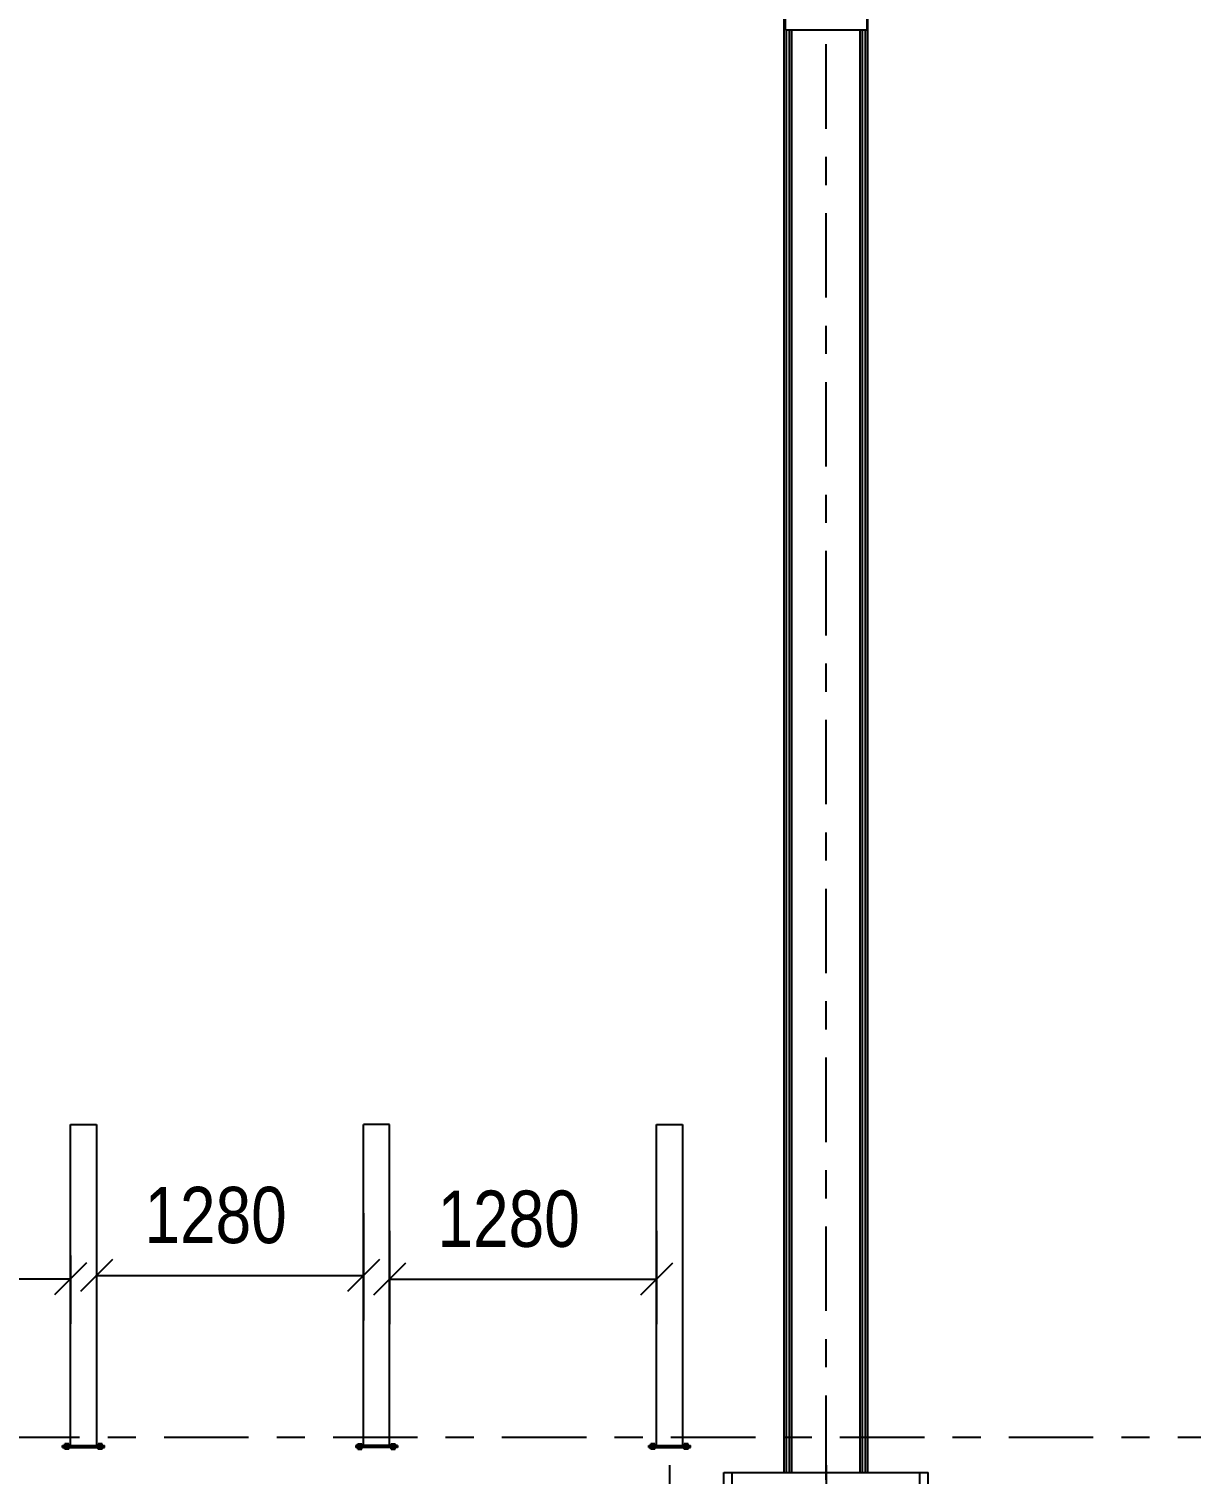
# Model space of a CAD drawing. Header units: millimetres. Extents: x 914 to 1731, y -85 to 465.
# Drawn here: x 1571 to 1612.2, y 367.6 to 418.9 of the extents above; entities that cross this region are included whole.
import ezdxf

# ---------------------------------------------------------------- set-up
doc = ezdxf.new("R2010")
doc.units = ezdxf.units.MM
doc.linetypes.add('XKITLINE00', pattern=[0])
doc.linetypes.add('XKITLINE03', pattern=[6, 3, -1, 1, -1])
for name, color, linetype, lineweight in [('Bolt', 1, 'Continuous', 0), ('S033M_GRID-STRUCT', 1, 'Continuous', 0), ('S060M_DIMENSION', 6, 'Continuous', 0), ('S281M_STEEL-COL', 3, 'Continuous', 0)]:
    doc.layers.add(name, color=color, linetype=linetype, lineweight=lineweight)
doc.styles.add('COMIC_SANS_MS', font='comic.ttf')

msp = doc.modelspace()

# ---------------------------------------------------------------- linework, layer by layer
at = {"layer": 'Bolt', "linetype": 'XKITLINE00', "lineweight": 25}
for p, q in [((1572.237, 368.614), (1572.237, 368.673)), ((1572.378, 368.673), (1572.237, 368.673)), ((1572.237, 368.614), (1572.237, 368.673)), ((1572.378, 368.673), (1572.237, 368.673)), ((1572.237, 368.614), (1572.237, 368.673)), ((1572.378, 368.673), (1572.237, 368.673)), ((1572.237, 368.614), (1572.237, 368.673)), ((1572.378, 368.673), (1572.237, 368.673)), ((1572.237, 368.614), (1572.237, 368.673)), ((1572.378, 368.673), (1572.237, 368.673)), ((1572.237, 368.614), (1572.237, 368.673)), ((1572.378, 368.673), (1572.237, 368.673)), ((1572.237, 368.614), (1572.237, 368.673)), ((1572.378, 368.673), (1572.237, 368.673)), ((1572.237, 368.614), (1572.237, 368.673)), ((1572.378, 368.673), (1572.237, 368.673)), ((1572.237, 368.614), (1572.237, 368.673)), ((1572.378, 368.673), (1572.237, 368.673)), ((1572.237, 368.614), (1572.237, 368.673)), ((1572.378, 368.673), (1572.237, 368.673)), ((1572.237, 368.614), (1572.237, 368.673)), ((1572.378, 368.673), (1572.237, 368.673)), ((1572.237, 368.614), (1572.237, 368.673)), ((1572.378, 368.673), (1572.237, 368.673)), ((1572.237, 368.614), (1572.237, 368.673)), ((1572.378, 368.673), (1572.237, 368.673)), ((1572.237, 368.614), (1572.237, 368.673)), ((1572.378, 368.673), (1572.237, 368.673)), ((1572.237, 368.614), (1572.237, 368.673)), ((1572.378, 368.673), (1572.237, 368.673)), ((1572.237, 368.614), (1572.237, 368.673)), ((1572.378, 368.673), (1572.237, 368.673)), ((1572.237, 368.614), (1572.237, 368.673)), ((1572.378, 368.673), (1572.237, 368.673)), ((1572.237, 368.614), (1572.237, 368.673)), ((1572.378, 368.673), (1572.237, 368.673)), ((1572.237, 368.614), (1572.237, 368.673)), ((1572.378, 368.673), (1572.237, 368.673)), ((1572.237, 368.614), (1572.237, 368.673)), ((1572.378, 368.673), (1572.237, 368.673)), ((1572.237, 368.614), (1572.237, 368.673)), ((1572.378, 368.673), (1572.237, 368.673)), ((1572.237, 368.614), (1572.237, 368.673)), ((1572.378, 368.673), (1572.237, 368.673)), ((1572.307, 368.614), (1572.307, 368.673)), ((1572.307, 368.614), (1572.307, 368.673)), ((1572.307, 368.614), (1572.307, 368.673)), ((1572.307, 368.614), (1572.307, 368.673)), ((1572.307, 368.614), (1572.307, 368.673)), ((1572.307, 368.614), (1572.307, 368.673)), ((1572.307, 368.614), (1572.307, 368.673)), ((1572.307, 368.614), (1572.307, 368.673)), ((1572.307, 368.614), (1572.307, 368.673)), ((1572.307, 368.614), (1572.307, 368.673)), ((1572.307, 368.614), (1572.307, 368.673)), ((1572.307, 368.614), (1572.307, 368.673)), ((1572.307, 368.614), (1572.307, 368.673)), ((1572.307, 368.614), (1572.307, 368.673)), ((1572.307, 368.614), (1572.307, 368.673)), ((1572.307, 368.614), (1572.307, 368.673)), ((1572.307, 368.614), (1572.307, 368.673)), ((1572.307, 368.614), (1572.307, 368.673)), ((1572.307, 368.614), (1572.307, 368.673)), ((1572.307, 368.614), (1572.307, 368.673)), ((1572.307, 368.614), (1572.307, 368.673)), ((1572.307, 368.614), (1572.307, 368.673)), ((1572.378, 368.614), (1572.378, 368.673)), ((1572.378, 368.614), (1572.378, 368.673)), ((1572.378, 368.614), (1572.378, 368.673)), ((1572.378, 368.614), (1572.378, 368.673)), ((1572.378, 368.614), (1572.378, 368.673)), ((1572.378, 368.614), (1572.378, 368.673)), ((1572.378, 368.614), (1572.378, 368.673)), ((1572.378, 368.614), (1572.378, 368.673)), ((1572.378, 368.614), (1572.378, 368.673)), ((1572.378, 368.614), (1572.378, 368.673)), ((1572.378, 368.614), (1572.378, 368.673)), ((1572.378, 368.614), (1572.378, 368.673)), ((1572.378, 368.614), (1572.378, 368.673)), ((1572.378, 368.614), (1572.378, 368.673)), ((1572.378, 368.614), (1572.378, 368.673)), ((1572.378, 368.614), (1572.378, 368.673)), ((1572.378, 368.614), (1572.378, 368.673)), ((1572.378, 368.614), (1572.378, 368.673)), ((1572.378, 368.614), (1572.378, 368.673)), ((1572.378, 368.614), (1572.378, 368.673)), ((1572.378, 368.614), (1572.378, 368.673)), ((1572.378, 368.614), (1572.378, 368.673)), ((1573.422, 368.614), (1573.422, 368.673)), ((1573.563, 368.673), (1573.422, 368.673)), ((1573.422, 368.614), (1573.422, 368.673)), ((1573.563, 368.673), (1573.422, 368.673)), ((1573.422, 368.614), (1573.422, 368.673)), ((1573.563, 368.673), (1573.422, 368.673)), ((1573.422, 368.614), (1573.422, 368.673)), ((1573.563, 368.673), (1573.422, 368.673)), ((1573.422, 368.614), (1573.422, 368.673)), ((1573.563, 368.673), (1573.422, 368.673)), ((1573.422, 368.614), (1573.422, 368.673)), ((1573.563, 368.673), (1573.422, 368.673)), ((1573.422, 368.614), (1573.422, 368.673)), ((1573.563, 368.673), (1573.422, 368.673)), ((1573.422, 368.614), (1573.422, 368.673)), ((1573.563, 368.673), (1573.422, 368.673)), ((1573.422, 368.614), (1573.422, 368.673)), ((1573.563, 368.673), (1573.422, 368.673)), ((1573.422, 368.614), (1573.422, 368.673)), ((1573.563, 368.673), (1573.422, 368.673)), ((1573.422, 368.614), (1573.422, 368.673)), ((1573.563, 368.673), (1573.422, 368.673)), ((1573.422, 368.614), (1573.422, 368.673)), ((1573.563, 368.673), (1573.422, 368.673)), ((1573.422, 368.614), (1573.422, 368.673)), ((1573.563, 368.673), (1573.422, 368.673)), ((1573.422, 368.614), (1573.422, 368.673)), ((1573.563, 368.673), (1573.422, 368.673)), ((1573.422, 368.614), (1573.422, 368.673)), ((1573.563, 368.673), (1573.422, 368.673)), ((1573.422, 368.614), (1573.422, 368.673)), ((1573.563, 368.673), (1573.422, 368.673)), ((1573.422, 368.614), (1573.422, 368.673)), ((1573.563, 368.673), (1573.422, 368.673)), ((1573.422, 368.614), (1573.422, 368.673)), ((1573.563, 368.673), (1573.422, 368.673)), ((1573.422, 368.614), (1573.422, 368.673)), ((1573.563, 368.673), (1573.422, 368.673)), ((1573.422, 368.614), (1573.422, 368.673)), ((1573.563, 368.673), (1573.422, 368.673)), ((1573.422, 368.614), (1573.422, 368.673)), ((1573.563, 368.673), (1573.422, 368.673)), ((1573.422, 368.614), (1573.422, 368.673)), ((1573.563, 368.673), (1573.422, 368.673)), ((1573.493, 368.614), (1573.493, 368.673)), ((1573.493, 368.614), (1573.493, 368.673)), ((1573.493, 368.614), (1573.493, 368.673)), ((1573.493, 368.614), (1573.493, 368.673)), ((1573.493, 368.614), (1573.493, 368.673)), ((1573.493, 368.614), (1573.493, 368.673)), ((1573.493, 368.614), (1573.493, 368.673)), ((1573.493, 368.614), (1573.493, 368.673)), ((1573.493, 368.614), (1573.493, 368.673)), ((1573.493, 368.614), (1573.493, 368.673)), ((1573.493, 368.614), (1573.493, 368.673)), ((1573.493, 368.614), (1573.493, 368.673)), ((1573.493, 368.614), (1573.493, 368.673)), ((1573.493, 368.614), (1573.493, 368.673)), ((1573.493, 368.614), (1573.493, 368.673)), ((1573.493, 368.614), (1573.493, 368.673)), ((1573.493, 368.614), (1573.493, 368.673)), ((1573.493, 368.614), (1573.493, 368.673)), ((1573.493, 368.614), (1573.493, 368.673)), ((1573.493, 368.614), (1573.493, 368.673)), ((1573.493, 368.614), (1573.493, 368.673)), ((1573.493, 368.614), (1573.493, 368.673)), ((1573.563, 368.614), (1573.563, 368.673)), ((1573.563, 368.614), (1573.563, 368.673)), ((1573.563, 368.614), (1573.563, 368.673)), ((1573.563, 368.614), (1573.563, 368.673)), ((1573.563, 368.614), (1573.563, 368.673)), ((1573.563, 368.614), (1573.563, 368.673)), ((1573.563, 368.614), (1573.563, 368.673)), ((1573.563, 368.614), (1573.563, 368.673)), ((1573.563, 368.614), (1573.563, 368.673)), ((1573.563, 368.614), (1573.563, 368.673)), ((1573.563, 368.614), (1573.563, 368.673)), ((1573.563, 368.614), (1573.563, 368.673)), ((1573.563, 368.614), (1573.563, 368.673)), ((1573.563, 368.614), (1573.563, 368.673)), ((1573.563, 368.614), (1573.563, 368.673)), ((1573.563, 368.614), (1573.563, 368.673)), ((1573.563, 368.614), (1573.563, 368.673)), ((1573.563, 368.614), (1573.563, 368.673)), ((1573.563, 368.614), (1573.563, 368.673)), ((1573.563, 368.614), (1573.563, 368.673)), ((1573.563, 368.614), (1573.563, 368.673)), ((1573.563, 368.614), (1573.563, 368.673)), ((1582.645, 368.614), (1582.645, 368.673)), ((1582.645, 368.673), (1582.785, 368.673)), ((1582.645, 368.614), (1582.645, 368.673)), ((1582.645, 368.673), (1582.785, 368.673)), ((1582.645, 368.614), (1582.645, 368.673)), ((1582.645, 368.673), (1582.785, 368.673)), ((1582.645, 368.614), (1582.645, 368.673)), ((1582.645, 368.673), (1582.785, 368.673)), ((1582.645, 368.614), (1582.645, 368.673)), ((1582.645, 368.673), (1582.785, 368.673)), ((1582.645, 368.614), (1582.645, 368.673)), ((1582.645, 368.673), (1582.785, 368.673)), ((1582.645, 368.614), (1582.645, 368.673)), ((1582.645, 368.673), (1582.785, 368.673)), ((1582.645, 368.614), (1582.645, 368.673)), ((1582.645, 368.673), (1582.785, 368.673)), ((1582.645, 368.614), (1582.645, 368.673)), ((1582.645, 368.673), (1582.785, 368.673)), ((1582.645, 368.614), (1582.645, 368.673)), ((1582.645, 368.673), (1582.785, 368.673)), ((1582.645, 368.614), (1582.645, 368.673)), ((1582.645, 368.673), (1582.785, 368.673)), ((1582.645, 368.614), (1582.645, 368.673)), ((1582.645, 368.673), (1582.785, 368.673)), ((1582.645, 368.614), (1582.645, 368.673)), ((1582.645, 368.673), (1582.785, 368.673)), ((1582.645, 368.614), (1582.645, 368.673)), ((1582.645, 368.673), (1582.785, 368.673)), ((1582.645, 368.614), (1582.645, 368.673)), ((1582.645, 368.673), (1582.785, 368.673)), ((1582.645, 368.614), (1582.645, 368.673)), ((1582.645, 368.673), (1582.785, 368.673)), ((1582.645, 368.614), (1582.645, 368.673)), ((1582.645, 368.673), (1582.785, 368.673)), ((1582.645, 368.614), (1582.645, 368.673)), ((1582.645, 368.673), (1582.785, 368.673)), ((1582.645, 368.614), (1582.645, 368.673)), ((1582.645, 368.673), (1582.785, 368.673)), ((1582.645, 368.614), (1582.645, 368.673)), ((1582.645, 368.673), (1582.785, 368.673)), ((1582.645, 368.614), (1582.645, 368.673)), ((1582.645, 368.673), (1582.785, 368.673)), ((1582.645, 368.614), (1582.645, 368.673)), ((1582.645, 368.673), (1582.785, 368.673)), ((1582.715, 368.614), (1582.715, 368.673)), ((1582.715, 368.614), (1582.715, 368.673)), ((1582.715, 368.614), (1582.715, 368.673)), ((1582.715, 368.614), (1582.715, 368.673)), ((1582.715, 368.614), (1582.715, 368.673)), ((1582.715, 368.614), (1582.715, 368.673)), ((1582.715, 368.614), (1582.715, 368.673)), ((1582.715, 368.614), (1582.715, 368.673)), ((1582.715, 368.614), (1582.715, 368.673)), ((1582.715, 368.614), (1582.715, 368.673)), ((1582.715, 368.614), (1582.715, 368.673)), ((1582.715, 368.614), (1582.715, 368.673)), ((1582.715, 368.614), (1582.715, 368.673)), ((1582.715, 368.614), (1582.715, 368.673)), ((1582.715, 368.614), (1582.715, 368.673)), ((1582.715, 368.614), (1582.715, 368.673)), ((1582.715, 368.614), (1582.715, 368.673)), ((1582.715, 368.614), (1582.715, 368.673)), ((1582.715, 368.614), (1582.715, 368.673)), ((1582.715, 368.614), (1582.715, 368.673)), ((1582.715, 368.614), (1582.715, 368.673)), ((1582.715, 368.614), (1582.715, 368.673)), ((1582.785, 368.614), (1582.785, 368.673)), ((1582.785, 368.614), (1582.785, 368.673)), ((1582.785, 368.614), (1582.785, 368.673)), ((1582.785, 368.614), (1582.785, 368.673)), ((1582.785, 368.614), (1582.785, 368.673)), ((1582.785, 368.614), (1582.785, 368.673)), ((1582.785, 368.614), (1582.785, 368.673)), ((1582.785, 368.614), (1582.785, 368.673)), ((1582.785, 368.614), (1582.785, 368.673)), ((1582.785, 368.614), (1582.785, 368.673)), ((1582.785, 368.614), (1582.785, 368.673)), ((1582.785, 368.614), (1582.785, 368.673)), ((1582.785, 368.614), (1582.785, 368.673)), ((1582.785, 368.614), (1582.785, 368.673)), ((1582.785, 368.614), (1582.785, 368.673)), ((1582.785, 368.614), (1582.785, 368.673)), ((1582.785, 368.614), (1582.785, 368.673)), ((1582.785, 368.614), (1582.785, 368.673)), ((1582.785, 368.614), (1582.785, 368.673)), ((1582.785, 368.614), (1582.785, 368.673)), ((1582.785, 368.614), (1582.785, 368.673)), ((1582.785, 368.614), (1582.785, 368.673)), ((1583.83, 368.614), (1583.83, 368.673)), ((1583.83, 368.673), (1583.97, 368.673)), ((1583.83, 368.614), (1583.83, 368.673)), ((1583.83, 368.673), (1583.97, 368.673)), ((1583.83, 368.614), (1583.83, 368.673)), ((1583.83, 368.673), (1583.97, 368.673)), ((1583.83, 368.614), (1583.83, 368.673)), ((1583.83, 368.673), (1583.97, 368.673)), ((1583.83, 368.614), (1583.83, 368.673)), ((1583.83, 368.673), (1583.97, 368.673)), ((1583.83, 368.614), (1583.83, 368.673)), ((1583.83, 368.673), (1583.97, 368.673)), ((1583.83, 368.614), (1583.83, 368.673)), ((1583.83, 368.673), (1583.97, 368.673)), ((1583.83, 368.614), (1583.83, 368.673)), ((1583.83, 368.673), (1583.97, 368.673)), ((1583.83, 368.614), (1583.83, 368.673)), ((1583.83, 368.673), (1583.97, 368.673)), ((1583.83, 368.614), (1583.83, 368.673)), ((1583.83, 368.673), (1583.97, 368.673)), ((1583.83, 368.614), (1583.83, 368.673)), ((1583.83, 368.673), (1583.97, 368.673)), ((1583.83, 368.614), (1583.83, 368.673)), ((1583.83, 368.673), (1583.97, 368.673)), ((1583.83, 368.614), (1583.83, 368.673)), ((1583.83, 368.673), (1583.97, 368.673)), ((1583.83, 368.614), (1583.83, 368.673)), ((1583.83, 368.673), (1583.97, 368.673)), ((1583.83, 368.614), (1583.83, 368.673)), ((1583.83, 368.673), (1583.97, 368.673)), ((1583.83, 368.614), (1583.83, 368.673)), ((1583.83, 368.673), (1583.97, 368.673)), ((1583.83, 368.614), (1583.83, 368.673)), ((1583.83, 368.673), (1583.97, 368.673)), ((1583.83, 368.614), (1583.83, 368.673)), ((1583.83, 368.673), (1583.97, 368.673)), ((1583.83, 368.614), (1583.83, 368.673)), ((1583.83, 368.673), (1583.97, 368.673)), ((1583.83, 368.614), (1583.83, 368.673)), ((1583.83, 368.673), (1583.97, 368.673)), ((1583.83, 368.614), (1583.83, 368.673)), ((1583.83, 368.673), (1583.97, 368.673)), ((1583.83, 368.614), (1583.83, 368.673)), ((1583.83, 368.673), (1583.97, 368.673)), ((1583.9, 368.614), (1583.9, 368.673)), ((1583.9, 368.614), (1583.9, 368.673)), ((1583.9, 368.614), (1583.9, 368.673)), ((1583.9, 368.614), (1583.9, 368.673)), ((1583.9, 368.614), (1583.9, 368.673)), ((1583.9, 368.614), (1583.9, 368.673)), ((1583.9, 368.614), (1583.9, 368.673)), ((1583.9, 368.614), (1583.9, 368.673)), ((1583.9, 368.614), (1583.9, 368.673)), ((1583.9, 368.614), (1583.9, 368.673)), ((1583.9, 368.614), (1583.9, 368.673)), ((1583.9, 368.614), (1583.9, 368.673)), ((1583.9, 368.614), (1583.9, 368.673)), ((1583.9, 368.614), (1583.9, 368.673)), ((1583.9, 368.614), (1583.9, 368.673)), ((1583.9, 368.614), (1583.9, 368.673)), ((1583.9, 368.614), (1583.9, 368.673)), ((1583.9, 368.614), (1583.9, 368.673)), ((1583.9, 368.614), (1583.9, 368.673)), ((1583.9, 368.614), (1583.9, 368.673)), ((1583.9, 368.614), (1583.9, 368.673)), ((1583.9, 368.614), (1583.9, 368.673)), ((1583.97, 368.614), (1583.97, 368.673)), ((1583.97, 368.614), (1583.97, 368.673)), ((1583.97, 368.614), (1583.97, 368.673)), ((1583.97, 368.614), (1583.97, 368.673)), ((1583.97, 368.614), (1583.97, 368.673)), ((1583.97, 368.614), (1583.97, 368.673)), ((1583.97, 368.614), (1583.97, 368.673)), ((1583.97, 368.614), (1583.97, 368.673)), ((1583.97, 368.614), (1583.97, 368.673)), ((1583.97, 368.614), (1583.97, 368.673)), ((1583.97, 368.614), (1583.97, 368.673)), ((1583.97, 368.614), (1583.97, 368.673)), ((1583.97, 368.614), (1583.97, 368.673)), ((1583.97, 368.614), (1583.97, 368.673)), ((1583.97, 368.614), (1583.97, 368.673)), ((1583.97, 368.614), (1583.97, 368.673)), ((1583.97, 368.614), (1583.97, 368.673)), ((1583.97, 368.614), (1583.97, 368.673)), ((1583.97, 368.614), (1583.97, 368.673)), ((1583.97, 368.614), (1583.97, 368.673)), ((1583.97, 368.614), (1583.97, 368.673)), ((1583.97, 368.614), (1583.97, 368.673)), ((1593.052, 368.614), (1593.052, 368.673)), ((1593.193, 368.673), (1593.052, 368.673)), ((1593.052, 368.614), (1593.052, 368.673)), ((1593.193, 368.673), (1593.052, 368.673)), ((1593.052, 368.614), (1593.052, 368.673)), ((1593.193, 368.673), (1593.052, 368.673)), ((1593.052, 368.614), (1593.052, 368.673)), ((1593.193, 368.673), (1593.052, 368.673)), ((1593.052, 368.614), (1593.052, 368.673)), ((1593.193, 368.673), (1593.052, 368.673)), ((1593.052, 368.614), (1593.052, 368.673)), ((1593.193, 368.673), (1593.052, 368.673)), ((1593.052, 368.614), (1593.052, 368.673)), ((1593.193, 368.673), (1593.052, 368.673)), ((1593.052, 368.614), (1593.052, 368.673)), ((1593.193, 368.673), (1593.052, 368.673)), ((1593.052, 368.614), (1593.052, 368.673)), ((1593.193, 368.673), (1593.052, 368.673)), ((1593.052, 368.614), (1593.052, 368.673)), ((1593.193, 368.673), (1593.052, 368.673)), ((1593.052, 368.614), (1593.052, 368.673)), ((1593.193, 368.673), (1593.052, 368.673)), ((1593.052, 368.614), (1593.052, 368.673)), ((1593.193, 368.673), (1593.052, 368.673)), ((1593.052, 368.614), (1593.052, 368.673)), ((1593.193, 368.673), (1593.052, 368.673)), ((1593.052, 368.614), (1593.052, 368.673)), ((1593.193, 368.673), (1593.052, 368.673)), ((1593.052, 368.614), (1593.052, 368.673)), ((1593.193, 368.673), (1593.052, 368.673)), ((1593.052, 368.614), (1593.052, 368.673)), ((1593.193, 368.673), (1593.052, 368.673)), ((1593.052, 368.614), (1593.052, 368.673)), ((1593.193, 368.673), (1593.052, 368.673)), ((1593.052, 368.614), (1593.052, 368.673)), ((1593.193, 368.673), (1593.052, 368.673)), ((1593.052, 368.614), (1593.052, 368.673)), ((1593.193, 368.673), (1593.052, 368.673)), ((1593.052, 368.614), (1593.052, 368.673)), ((1593.193, 368.673), (1593.052, 368.673)), ((1593.052, 368.614), (1593.052, 368.673)), ((1593.193, 368.673), (1593.052, 368.673)), ((1593.052, 368.614), (1593.052, 368.673)), ((1593.193, 368.673), (1593.052, 368.673)), ((1593.122, 368.614), (1593.122, 368.673)), ((1593.122, 368.614), (1593.122, 368.673)), ((1593.122, 368.614), (1593.122, 368.673)), ((1593.122, 368.614), (1593.122, 368.673)), ((1593.122, 368.614), (1593.122, 368.673)), ((1593.122, 368.614), (1593.122, 368.673)), ((1593.122, 368.614), (1593.122, 368.673)), ((1593.122, 368.614), (1593.122, 368.673)), ((1593.122, 368.614), (1593.122, 368.673)), ((1593.122, 368.614), (1593.122, 368.673)), ((1593.122, 368.614), (1593.122, 368.673)), ((1593.122, 368.614), (1593.122, 368.673)), ((1593.122, 368.614), (1593.122, 368.673)), ((1593.122, 368.614), (1593.122, 368.673)), ((1593.122, 368.614), (1593.122, 368.673)), ((1593.122, 368.614), (1593.122, 368.673)), ((1593.122, 368.614), (1593.122, 368.673)), ((1593.122, 368.614), (1593.122, 368.673)), ((1593.122, 368.614), (1593.122, 368.673)), ((1593.122, 368.614), (1593.122, 368.673)), ((1593.122, 368.614), (1593.122, 368.673)), ((1593.122, 368.614), (1593.122, 368.673)), ((1593.193, 368.614), (1593.193, 368.673)), ((1593.193, 368.614), (1593.193, 368.673)), ((1593.193, 368.614), (1593.193, 368.673)), ((1593.193, 368.614), (1593.193, 368.673)), ((1593.193, 368.614), (1593.193, 368.673)), ((1593.193, 368.614), (1593.193, 368.673)), ((1593.193, 368.614), (1593.193, 368.673)), ((1593.193, 368.614), (1593.193, 368.673)), ((1593.193, 368.614), (1593.193, 368.673)), ((1593.193, 368.614), (1593.193, 368.673)), ((1593.193, 368.614), (1593.193, 368.673)), ((1593.193, 368.614), (1593.193, 368.673)), ((1593.193, 368.614), (1593.193, 368.673)), ((1593.193, 368.614), (1593.193, 368.673)), ((1593.193, 368.614), (1593.193, 368.673)), ((1593.193, 368.614), (1593.193, 368.673)), ((1593.193, 368.614), (1593.193, 368.673)), ((1593.193, 368.614), (1593.193, 368.673)), ((1593.193, 368.614), (1593.193, 368.673)), ((1593.193, 368.614), (1593.193, 368.673)), ((1593.193, 368.614), (1593.193, 368.673)), ((1593.193, 368.614), (1593.193, 368.673)), ((1594.237, 368.614), (1594.237, 368.673)), ((1594.378, 368.673), (1594.237, 368.673)), ((1594.237, 368.614), (1594.237, 368.673)), ((1594.378, 368.673), (1594.237, 368.673)), ((1594.237, 368.614), (1594.237, 368.673)), ((1594.378, 368.673), (1594.237, 368.673)), ((1594.237, 368.614), (1594.237, 368.673)), ((1594.378, 368.673), (1594.237, 368.673)), ((1594.237, 368.614), (1594.237, 368.673)), ((1594.378, 368.673), (1594.237, 368.673)), ((1594.237, 368.614), (1594.237, 368.673)), ((1594.378, 368.673), (1594.237, 368.673)), ((1594.237, 368.614), (1594.237, 368.673)), ((1594.378, 368.673), (1594.237, 368.673)), ((1594.237, 368.614), (1594.237, 368.673)), ((1594.378, 368.673), (1594.237, 368.673)), ((1594.237, 368.614), (1594.237, 368.673)), ((1594.378, 368.673), (1594.237, 368.673)), ((1594.237, 368.614), (1594.237, 368.673)), ((1594.378, 368.673), (1594.237, 368.673)), ((1594.237, 368.614), (1594.237, 368.673)), ((1594.378, 368.673), (1594.237, 368.673)), ((1594.237, 368.614), (1594.237, 368.673)), ((1594.378, 368.673), (1594.237, 368.673)), ((1594.237, 368.614), (1594.237, 368.673)), ((1594.378, 368.673), (1594.237, 368.673)), ((1594.237, 368.614), (1594.237, 368.673)), ((1594.378, 368.673), (1594.237, 368.673)), ((1594.237, 368.614), (1594.237, 368.673)), ((1594.378, 368.673), (1594.237, 368.673)), ((1594.237, 368.614), (1594.237, 368.673)), ((1594.378, 368.673), (1594.237, 368.673)), ((1594.237, 368.614), (1594.237, 368.673)), ((1594.378, 368.673), (1594.237, 368.673)), ((1594.237, 368.614), (1594.237, 368.673)), ((1594.378, 368.673), (1594.237, 368.673)), ((1594.237, 368.614), (1594.237, 368.673)), ((1594.378, 368.673), (1594.237, 368.673)), ((1594.237, 368.614), (1594.237, 368.673)), ((1594.378, 368.673), (1594.237, 368.673)), ((1594.237, 368.614), (1594.237, 368.673)), ((1594.378, 368.673), (1594.237, 368.673)), ((1594.237, 368.614), (1594.237, 368.673)), ((1594.378, 368.673), (1594.237, 368.673)), ((1594.307, 368.614), (1594.307, 368.673)), ((1594.307, 368.614), (1594.307, 368.673)), ((1594.307, 368.614), (1594.307, 368.673)), ((1594.307, 368.614), (1594.307, 368.673)), ((1594.307, 368.614), (1594.307, 368.673)), ((1594.307, 368.614), (1594.307, 368.673)), ((1594.307, 368.614), (1594.307, 368.673)), ((1594.307, 368.614), (1594.307, 368.673)), ((1594.307, 368.614), (1594.307, 368.673)), ((1594.307, 368.614), (1594.307, 368.673)), ((1594.307, 368.614), (1594.307, 368.673)), ((1594.307, 368.614), (1594.307, 368.673)), ((1594.307, 368.614), (1594.307, 368.673)), ((1594.307, 368.614), (1594.307, 368.673)), ((1594.307, 368.614), (1594.307, 368.673)), ((1594.307, 368.614), (1594.307, 368.673)), ((1594.307, 368.614), (1594.307, 368.673)), ((1594.307, 368.614), (1594.307, 368.673)), ((1594.307, 368.614), (1594.307, 368.673)), ((1594.307, 368.614), (1594.307, 368.673)), ((1594.307, 368.614), (1594.307, 368.673)), ((1594.307, 368.614), (1594.307, 368.673)), ((1594.378, 368.614), (1594.378, 368.673)), ((1594.378, 368.614), (1594.378, 368.673)), ((1594.378, 368.614), (1594.378, 368.673)), ((1594.378, 368.614), (1594.378, 368.673)), ((1594.378, 368.614), (1594.378, 368.673)), ((1594.378, 368.614), (1594.378, 368.673)), ((1594.378, 368.614), (1594.378, 368.673)), ((1594.378, 368.614), (1594.378, 368.673)), ((1594.378, 368.614), (1594.378, 368.673)), ((1594.378, 368.614), (1594.378, 368.673)), ((1594.378, 368.614), (1594.378, 368.673)), ((1594.378, 368.614), (1594.378, 368.673)), ((1594.378, 368.614), (1594.378, 368.673)), ((1594.378, 368.614), (1594.378, 368.673)), ((1594.378, 368.614), (1594.378, 368.673)), ((1594.378, 368.614), (1594.378, 368.673)), ((1594.378, 368.614), (1594.378, 368.673)), ((1594.378, 368.614), (1594.378, 368.673)), ((1594.378, 368.614), (1594.378, 368.673)), ((1594.378, 368.614), (1594.378, 368.673)), ((1594.378, 368.614), (1594.378, 368.673)), ((1594.378, 368.614), (1594.378, 368.673)), ((1572.237, 368.481), (1572.237, 368.54)), ((1572.237, 368.481), (1572.237, 368.54)), ((1572.237, 368.481), (1572.237, 368.54)), ((1572.237, 368.481), (1572.237, 368.54)), ((1572.237, 368.481), (1572.237, 368.54)), ((1572.237, 368.481), (1572.237, 368.54)), ((1572.237, 368.481), (1572.237, 368.54)), ((1572.237, 368.481), (1572.237, 368.54)), ((1572.237, 368.481), (1572.237, 368.54)), ((1572.237, 368.481), (1572.237, 368.54)), ((1572.237, 368.481), (1572.237, 368.54)), ((1572.237, 368.481), (1572.237, 368.54)), ((1572.237, 368.481), (1572.237, 368.54)), ((1572.237, 368.481), (1572.237, 368.54)), ((1572.237, 368.481), (1572.237, 368.54)), ((1572.237, 368.481), (1572.237, 368.54)), ((1572.237, 368.481), (1572.237, 368.54)), ((1572.237, 368.481), (1572.237, 368.54)), ((1572.237, 368.481), (1572.237, 368.54)), ((1572.237, 368.481), (1572.237, 368.54)), ((1572.237, 368.481), (1572.237, 368.54)), ((1572.237, 368.481), (1572.237, 368.54)), ((1572.378, 368.481), (1572.237, 368.481)), ((1572.378, 368.481), (1572.237, 368.481)), ((1572.378, 368.481), (1572.237, 368.481)), ((1572.378, 368.481), (1572.237, 368.481)), ((1572.378, 368.481), (1572.237, 368.481)), ((1572.378, 368.481), (1572.237, 368.481)), ((1572.378, 368.481), (1572.237, 368.481)), ((1572.378, 368.481), (1572.237, 368.481)), ((1572.378, 368.481), (1572.237, 368.481)), ((1572.378, 368.481), (1572.237, 368.481)), ((1572.378, 368.481), (1572.237, 368.481)), ((1572.378, 368.481), (1572.237, 368.481)), ((1572.378, 368.481), (1572.237, 368.481)), ((1572.378, 368.481), (1572.237, 368.481)), ((1572.378, 368.481), (1572.237, 368.481)), ((1572.378, 368.481), (1572.237, 368.481)), ((1572.378, 368.481), (1572.237, 368.481)), ((1572.378, 368.481), (1572.237, 368.481)), ((1572.378, 368.481), (1572.237, 368.481)), ((1572.378, 368.481), (1572.237, 368.481)), ((1572.378, 368.481), (1572.237, 368.481)), ((1572.378, 368.481), (1572.237, 368.481)), ((1572.307, 368.481), (1572.307, 368.54)), ((1572.307, 368.481), (1572.307, 368.54)), ((1572.307, 368.481), (1572.307, 368.54)), ((1572.307, 368.481), (1572.307, 368.54)), ((1572.307, 368.481), (1572.307, 368.54)), ((1572.307, 368.481), (1572.307, 368.54)), ((1572.307, 368.481), (1572.307, 368.54)), ((1572.307, 368.481), (1572.307, 368.54)), ((1572.307, 368.481), (1572.307, 368.54)), ((1572.307, 368.481), (1572.307, 368.54)), ((1572.307, 368.481), (1572.307, 368.54)), ((1572.307, 368.481), (1572.307, 368.54)), ((1572.307, 368.481), (1572.307, 368.54)), ((1572.307, 368.481), (1572.307, 368.54)), ((1572.307, 368.481), (1572.307, 368.54)), ((1572.307, 368.481), (1572.307, 368.54)), ((1572.307, 368.481), (1572.307, 368.54)), ((1572.307, 368.481), (1572.307, 368.54)), ((1572.307, 368.481), (1572.307, 368.54)), ((1572.307, 368.481), (1572.307, 368.54)), ((1572.307, 368.481), (1572.307, 368.54)), ((1572.307, 368.481), (1572.307, 368.54)), ((1572.378, 368.481), (1572.378, 368.54)), ((1572.378, 368.481), (1572.378, 368.54)), ((1572.378, 368.481), (1572.378, 368.54)), ((1572.378, 368.481), (1572.378, 368.54)), ((1572.378, 368.481), (1572.378, 368.54)), ((1572.378, 368.481), (1572.378, 368.54)), ((1572.378, 368.481), (1572.378, 368.54)), ((1572.378, 368.481), (1572.378, 368.54)), ((1572.378, 368.481), (1572.378, 368.54)), ((1572.378, 368.481), (1572.378, 368.54)), ((1572.378, 368.481), (1572.378, 368.54)), ((1572.378, 368.481), (1572.378, 368.54)), ((1572.378, 368.481), (1572.378, 368.54)), ((1572.378, 368.481), (1572.378, 368.54)), ((1572.378, 368.481), (1572.378, 368.54)), ((1572.378, 368.481), (1572.378, 368.54)), ((1572.378, 368.481), (1572.378, 368.54)), ((1572.378, 368.481), (1572.378, 368.54)), ((1572.378, 368.481), (1572.378, 368.54)), ((1572.378, 368.481), (1572.378, 368.54)), ((1572.378, 368.481), (1572.378, 368.54)), ((1572.378, 368.481), (1572.378, 368.54)), ((1573.422, 368.481), (1573.422, 368.54)), ((1573.422, 368.481), (1573.422, 368.54)), ((1573.422, 368.481), (1573.422, 368.54)), ((1573.422, 368.481), (1573.422, 368.54)), ((1573.422, 368.481), (1573.422, 368.54)), ((1573.422, 368.481), (1573.422, 368.54)), ((1573.422, 368.481), (1573.422, 368.54)), ((1573.422, 368.481), (1573.422, 368.54)), ((1573.422, 368.481), (1573.422, 368.54)), ((1573.422, 368.481), (1573.422, 368.54)), ((1573.422, 368.481), (1573.422, 368.54)), ((1573.422, 368.481), (1573.422, 368.54)), ((1573.422, 368.481), (1573.422, 368.54)), ((1573.422, 368.481), (1573.422, 368.54)), ((1573.422, 368.481), (1573.422, 368.54)), ((1573.422, 368.481), (1573.422, 368.54)), ((1573.422, 368.481), (1573.422, 368.54)), ((1573.422, 368.481), (1573.422, 368.54)), ((1573.422, 368.481), (1573.422, 368.54)), ((1573.422, 368.481), (1573.422, 368.54)), ((1573.422, 368.481), (1573.422, 368.54)), ((1573.422, 368.481), (1573.422, 368.54)), ((1573.563, 368.481), (1573.422, 368.481)), ((1573.563, 368.481), (1573.422, 368.481)), ((1573.563, 368.481), (1573.422, 368.481)), ((1573.563, 368.481), (1573.422, 368.481)), ((1573.563, 368.481), (1573.422, 368.481)), ((1573.563, 368.481), (1573.422, 368.481)), ((1573.563, 368.481), (1573.422, 368.481)), ((1573.563, 368.481), (1573.422, 368.481)), ((1573.563, 368.481), (1573.422, 368.481)), ((1573.563, 368.481), (1573.422, 368.481)), ((1573.563, 368.481), (1573.422, 368.481)), ((1573.563, 368.481), (1573.422, 368.481)), ((1573.563, 368.481), (1573.422, 368.481)), ((1573.563, 368.481), (1573.422, 368.481)), ((1573.563, 368.481), (1573.422, 368.481)), ((1573.563, 368.481), (1573.422, 368.481)), ((1573.563, 368.481), (1573.422, 368.481)), ((1573.563, 368.481), (1573.422, 368.481)), ((1573.563, 368.481), (1573.422, 368.481)), ((1573.563, 368.481), (1573.422, 368.481)), ((1573.563, 368.481), (1573.422, 368.481)), ((1573.563, 368.481), (1573.422, 368.481)), ((1573.493, 368.481), (1573.493, 368.54)), ((1573.493, 368.481), (1573.493, 368.54)), ((1573.493, 368.481), (1573.493, 368.54)), ((1573.493, 368.481), (1573.493, 368.54)), ((1573.493, 368.481), (1573.493, 368.54)), ((1573.493, 368.481), (1573.493, 368.54)), ((1573.493, 368.481), (1573.493, 368.54)), ((1573.493, 368.481), (1573.493, 368.54)), ((1573.493, 368.481), (1573.493, 368.54)), ((1573.493, 368.481), (1573.493, 368.54)), ((1573.493, 368.481), (1573.493, 368.54)), ((1573.493, 368.481), (1573.493, 368.54)), ((1573.493, 368.481), (1573.493, 368.54)), ((1573.493, 368.481), (1573.493, 368.54)), ((1573.493, 368.481), (1573.493, 368.54)), ((1573.493, 368.481), (1573.493, 368.54)), ((1573.493, 368.481), (1573.493, 368.54)), ((1573.493, 368.481), (1573.493, 368.54)), ((1573.493, 368.481), (1573.493, 368.54)), ((1573.493, 368.481), (1573.493, 368.54)), ((1573.493, 368.481), (1573.493, 368.54)), ((1573.493, 368.481), (1573.493, 368.54)), ((1573.563, 368.481), (1573.563, 368.54)), ((1573.563, 368.481), (1573.563, 368.54)), ((1573.563, 368.481), (1573.563, 368.54)), ((1573.563, 368.481), (1573.563, 368.54)), ((1573.563, 368.481), (1573.563, 368.54)), ((1573.563, 368.481), (1573.563, 368.54)), ((1573.563, 368.481), (1573.563, 368.54)), ((1573.563, 368.481), (1573.563, 368.54)), ((1573.563, 368.481), (1573.563, 368.54)), ((1573.563, 368.481), (1573.563, 368.54)), ((1573.563, 368.481), (1573.563, 368.54)), ((1573.563, 368.481), (1573.563, 368.54)), ((1573.563, 368.481), (1573.563, 368.54)), ((1573.563, 368.481), (1573.563, 368.54)), ((1573.563, 368.481), (1573.563, 368.54)), ((1573.563, 368.481), (1573.563, 368.54)), ((1573.563, 368.481), (1573.563, 368.54)), ((1573.563, 368.481), (1573.563, 368.54)), ((1573.563, 368.481), (1573.563, 368.54)), ((1573.563, 368.481), (1573.563, 368.54)), ((1573.563, 368.481), (1573.563, 368.54)), ((1573.563, 368.481), (1573.563, 368.54)), ((1582.645, 368.481), (1582.645, 368.54)), ((1582.645, 368.481), (1582.645, 368.54)), ((1582.645, 368.481), (1582.645, 368.54)), ((1582.645, 368.481), (1582.645, 368.54)), ((1582.645, 368.481), (1582.645, 368.54)), ((1582.645, 368.481), (1582.645, 368.54)), ((1582.645, 368.481), (1582.645, 368.54)), ((1582.645, 368.481), (1582.645, 368.54)), ((1582.645, 368.481), (1582.645, 368.54)), ((1582.645, 368.481), (1582.645, 368.54)), ((1582.645, 368.481), (1582.645, 368.54)), ((1582.645, 368.481), (1582.645, 368.54)), ((1582.645, 368.481), (1582.645, 368.54)), ((1582.645, 368.481), (1582.645, 368.54)), ((1582.645, 368.481), (1582.645, 368.54)), ((1582.645, 368.481), (1582.645, 368.54)), ((1582.645, 368.481), (1582.645, 368.54)), ((1582.645, 368.481), (1582.645, 368.54)), ((1582.645, 368.481), (1582.645, 368.54)), ((1582.645, 368.481), (1582.645, 368.54)), ((1582.645, 368.481), (1582.645, 368.54)), ((1582.645, 368.481), (1582.645, 368.54)), ((1582.645, 368.481), (1582.785, 368.481)), ((1582.645, 368.481), (1582.785, 368.481)), ((1582.645, 368.481), (1582.785, 368.481)), ((1582.645, 368.481), (1582.785, 368.481)), ((1582.645, 368.481), (1582.785, 368.481)), ((1582.645, 368.481), (1582.785, 368.481)), ((1582.645, 368.481), (1582.785, 368.481)), ((1582.645, 368.481), (1582.785, 368.481)), ((1582.645, 368.481), (1582.785, 368.481)), ((1582.645, 368.481), (1582.785, 368.481)), ((1582.645, 368.481), (1582.785, 368.481)), ((1582.645, 368.481), (1582.785, 368.481)), ((1582.645, 368.481), (1582.785, 368.481)), ((1582.645, 368.481), (1582.785, 368.481)), ((1582.645, 368.481), (1582.785, 368.481)), ((1582.645, 368.481), (1582.785, 368.481)), ((1582.645, 368.481), (1582.785, 368.481)), ((1582.645, 368.481), (1582.785, 368.481)), ((1582.645, 368.481), (1582.785, 368.481)), ((1582.645, 368.481), (1582.785, 368.481)), ((1582.645, 368.481), (1582.785, 368.481)), ((1582.645, 368.481), (1582.785, 368.481)), ((1582.715, 368.481), (1582.715, 368.54)), ((1582.715, 368.481), (1582.715, 368.54)), ((1582.715, 368.481), (1582.715, 368.54)), ((1582.715, 368.481), (1582.715, 368.54)), ((1582.715, 368.481), (1582.715, 368.54)), ((1582.715, 368.481), (1582.715, 368.54)), ((1582.715, 368.481), (1582.715, 368.54)), ((1582.715, 368.481), (1582.715, 368.54)), ((1582.715, 368.481), (1582.715, 368.54)), ((1582.715, 368.481), (1582.715, 368.54)), ((1582.715, 368.481), (1582.715, 368.54)), ((1582.715, 368.481), (1582.715, 368.54)), ((1582.715, 368.481), (1582.715, 368.54)), ((1582.715, 368.481), (1582.715, 368.54)), ((1582.715, 368.481), (1582.715, 368.54)), ((1582.715, 368.481), (1582.715, 368.54)), ((1582.715, 368.481), (1582.715, 368.54)), ((1582.715, 368.481), (1582.715, 368.54)), ((1582.715, 368.481), (1582.715, 368.54)), ((1582.715, 368.481), (1582.715, 368.54)), ((1582.715, 368.481), (1582.715, 368.54)), ((1582.715, 368.481), (1582.715, 368.54)), ((1582.785, 368.481), (1582.785, 368.54)), ((1582.785, 368.481), (1582.785, 368.54)), ((1582.785, 368.481), (1582.785, 368.54)), ((1582.785, 368.481), (1582.785, 368.54)), ((1582.785, 368.481), (1582.785, 368.54)), ((1582.785, 368.481), (1582.785, 368.54)), ((1582.785, 368.481), (1582.785, 368.54)), ((1582.785, 368.481), (1582.785, 368.54)), ((1582.785, 368.481), (1582.785, 368.54)), ((1582.785, 368.481), (1582.785, 368.54)), ((1582.785, 368.481), (1582.785, 368.54)), ((1582.785, 368.481), (1582.785, 368.54)), ((1582.785, 368.481), (1582.785, 368.54)), ((1582.785, 368.481), (1582.785, 368.54)), ((1582.785, 368.481), (1582.785, 368.54)), ((1582.785, 368.481), (1582.785, 368.54)), ((1582.785, 368.481), (1582.785, 368.54)), ((1582.785, 368.481), (1582.785, 368.54)), ((1582.785, 368.481), (1582.785, 368.54)), ((1582.785, 368.481), (1582.785, 368.54)), ((1582.785, 368.481), (1582.785, 368.54)), ((1582.785, 368.481), (1582.785, 368.54)), ((1583.83, 368.481), (1583.83, 368.54)), ((1583.83, 368.481), (1583.83, 368.54)), ((1583.83, 368.481), (1583.83, 368.54)), ((1583.83, 368.481), (1583.83, 368.54)), ((1583.83, 368.481), (1583.83, 368.54)), ((1583.83, 368.481), (1583.83, 368.54)), ((1583.83, 368.481), (1583.83, 368.54)), ((1583.83, 368.481), (1583.83, 368.54)), ((1583.83, 368.481), (1583.83, 368.54)), ((1583.83, 368.481), (1583.83, 368.54)), ((1583.83, 368.481), (1583.83, 368.54)), ((1583.83, 368.481), (1583.83, 368.54)), ((1583.83, 368.481), (1583.83, 368.54)), ((1583.83, 368.481), (1583.83, 368.54)), ((1583.83, 368.481), (1583.83, 368.54)), ((1583.83, 368.481), (1583.83, 368.54)), ((1583.83, 368.481), (1583.83, 368.54)), ((1583.83, 368.481), (1583.83, 368.54)), ((1583.83, 368.481), (1583.83, 368.54)), ((1583.83, 368.481), (1583.83, 368.54)), ((1583.83, 368.481), (1583.83, 368.54)), ((1583.83, 368.481), (1583.83, 368.54)), ((1583.83, 368.481), (1583.97, 368.481)), ((1583.83, 368.481), (1583.97, 368.481)), ((1583.83, 368.481), (1583.97, 368.481)), ((1583.83, 368.481), (1583.97, 368.481)), ((1583.83, 368.481), (1583.97, 368.481)), ((1583.83, 368.481), (1583.97, 368.481)), ((1583.83, 368.481), (1583.97, 368.481)), ((1583.83, 368.481), (1583.97, 368.481)), ((1583.83, 368.481), (1583.97, 368.481)), ((1583.83, 368.481), (1583.97, 368.481)), ((1583.83, 368.481), (1583.97, 368.481)), ((1583.83, 368.481), (1583.97, 368.481)), ((1583.83, 368.481), (1583.97, 368.481)), ((1583.83, 368.481), (1583.97, 368.481)), ((1583.83, 368.481), (1583.97, 368.481)), ((1583.83, 368.481), (1583.97, 368.481)), ((1583.83, 368.481), (1583.97, 368.481)), ((1583.83, 368.481), (1583.97, 368.481)), ((1583.83, 368.481), (1583.97, 368.481)), ((1583.83, 368.481), (1583.97, 368.481)), ((1583.83, 368.481), (1583.97, 368.481)), ((1583.83, 368.481), (1583.97, 368.481)), ((1583.9, 368.481), (1583.9, 368.54)), ((1583.9, 368.481), (1583.9, 368.54)), ((1583.9, 368.481), (1583.9, 368.54)), ((1583.9, 368.481), (1583.9, 368.54)), ((1583.9, 368.481), (1583.9, 368.54)), ((1583.9, 368.481), (1583.9, 368.54)), ((1583.9, 368.481), (1583.9, 368.54)), ((1583.9, 368.481), (1583.9, 368.54)), ((1583.9, 368.481), (1583.9, 368.54)), ((1583.9, 368.481), (1583.9, 368.54)), ((1583.9, 368.481), (1583.9, 368.54)), ((1583.9, 368.481), (1583.9, 368.54)), ((1583.9, 368.481), (1583.9, 368.54)), ((1583.9, 368.481), (1583.9, 368.54)), ((1583.9, 368.481), (1583.9, 368.54)), ((1583.9, 368.481), (1583.9, 368.54)), ((1583.9, 368.481), (1583.9, 368.54)), ((1583.9, 368.481), (1583.9, 368.54)), ((1583.9, 368.481), (1583.9, 368.54)), ((1583.9, 368.481), (1583.9, 368.54)), ((1583.9, 368.481), (1583.9, 368.54)), ((1583.9, 368.481), (1583.9, 368.54)), ((1583.97, 368.481), (1583.97, 368.54)), ((1583.97, 368.481), (1583.97, 368.54)), ((1583.97, 368.481), (1583.97, 368.54)), ((1583.97, 368.481), (1583.97, 368.54)), ((1583.97, 368.481), (1583.97, 368.54)), ((1583.97, 368.481), (1583.97, 368.54)), ((1583.97, 368.481), (1583.97, 368.54)), ((1583.97, 368.481), (1583.97, 368.54)), ((1583.97, 368.481), (1583.97, 368.54)), ((1583.97, 368.481), (1583.97, 368.54)), ((1583.97, 368.481), (1583.97, 368.54)), ((1583.97, 368.481), (1583.97, 368.54)), ((1583.97, 368.481), (1583.97, 368.54)), ((1583.97, 368.481), (1583.97, 368.54)), ((1583.97, 368.481), (1583.97, 368.54)), ((1583.97, 368.481), (1583.97, 368.54)), ((1583.97, 368.481), (1583.97, 368.54)), ((1583.97, 368.481), (1583.97, 368.54)), ((1583.97, 368.481), (1583.97, 368.54)), ((1583.97, 368.481), (1583.97, 368.54)), ((1583.97, 368.481), (1583.97, 368.54)), ((1583.97, 368.481), (1583.97, 368.54)), ((1593.052, 368.481), (1593.052, 368.54)), ((1593.052, 368.481), (1593.052, 368.54)), ((1593.052, 368.481), (1593.052, 368.54)), ((1593.052, 368.481), (1593.052, 368.54)), ((1593.052, 368.481), (1593.052, 368.54)), ((1593.052, 368.481), (1593.052, 368.54)), ((1593.052, 368.481), (1593.052, 368.54)), ((1593.052, 368.481), (1593.052, 368.54)), ((1593.052, 368.481), (1593.052, 368.54)), ((1593.052, 368.481), (1593.052, 368.54)), ((1593.052, 368.481), (1593.052, 368.54)), ((1593.052, 368.481), (1593.052, 368.54)), ((1593.052, 368.481), (1593.052, 368.54)), ((1593.052, 368.481), (1593.052, 368.54)), ((1593.052, 368.481), (1593.052, 368.54)), ((1593.052, 368.481), (1593.052, 368.54)), ((1593.052, 368.481), (1593.052, 368.54)), ((1593.052, 368.481), (1593.052, 368.54)), ((1593.052, 368.481), (1593.052, 368.54)), ((1593.052, 368.481), (1593.052, 368.54)), ((1593.052, 368.481), (1593.052, 368.54)), ((1593.052, 368.481), (1593.052, 368.54)), ((1593.193, 368.481), (1593.052, 368.481)), ((1593.193, 368.481), (1593.052, 368.481)), ((1593.193, 368.481), (1593.052, 368.481)), ((1593.193, 368.481), (1593.052, 368.481)), ((1593.193, 368.481), (1593.052, 368.481)), ((1593.193, 368.481), (1593.052, 368.481)), ((1593.193, 368.481), (1593.052, 368.481)), ((1593.193, 368.481), (1593.052, 368.481)), ((1593.193, 368.481), (1593.052, 368.481)), ((1593.193, 368.481), (1593.052, 368.481)), ((1593.193, 368.481), (1593.052, 368.481)), ((1593.193, 368.481), (1593.052, 368.481)), ((1593.193, 368.481), (1593.052, 368.481)), ((1593.193, 368.481), (1593.052, 368.481)), ((1593.193, 368.481), (1593.052, 368.481)), ((1593.193, 368.481), (1593.052, 368.481)), ((1593.193, 368.481), (1593.052, 368.481)), ((1593.193, 368.481), (1593.052, 368.481)), ((1593.193, 368.481), (1593.052, 368.481)), ((1593.193, 368.481), (1593.052, 368.481)), ((1593.193, 368.481), (1593.052, 368.481)), ((1593.193, 368.481), (1593.052, 368.481)), ((1593.122, 368.481), (1593.122, 368.54)), ((1593.122, 368.481), (1593.122, 368.54)), ((1593.122, 368.481), (1593.122, 368.54)), ((1593.122, 368.481), (1593.122, 368.54)), ((1593.122, 368.481), (1593.122, 368.54)), ((1593.122, 368.481), (1593.122, 368.54)), ((1593.122, 368.481), (1593.122, 368.54)), ((1593.122, 368.481), (1593.122, 368.54)), ((1593.122, 368.481), (1593.122, 368.54)), ((1593.122, 368.481), (1593.122, 368.54)), ((1593.122, 368.481), (1593.122, 368.54)), ((1593.122, 368.481), (1593.122, 368.54)), ((1593.122, 368.481), (1593.122, 368.54)), ((1593.122, 368.481), (1593.122, 368.54)), ((1593.122, 368.481), (1593.122, 368.54)), ((1593.122, 368.481), (1593.122, 368.54)), ((1593.122, 368.481), (1593.122, 368.54)), ((1593.122, 368.481), (1593.122, 368.54)), ((1593.122, 368.481), (1593.122, 368.54)), ((1593.122, 368.481), (1593.122, 368.54)), ((1593.122, 368.481), (1593.122, 368.54)), ((1593.122, 368.481), (1593.122, 368.54)), ((1593.193, 368.481), (1593.193, 368.54)), ((1593.193, 368.481), (1593.193, 368.54)), ((1593.193, 368.481), (1593.193, 368.54)), ((1593.193, 368.481), (1593.193, 368.54)), ((1593.193, 368.481), (1593.193, 368.54)), ((1593.193, 368.481), (1593.193, 368.54)), ((1593.193, 368.481), (1593.193, 368.54)), ((1593.193, 368.481), (1593.193, 368.54)), ((1593.193, 368.481), (1593.193, 368.54)), ((1593.193, 368.481), (1593.193, 368.54)), ((1593.193, 368.481), (1593.193, 368.54)), ((1593.193, 368.481), (1593.193, 368.54)), ((1593.193, 368.481), (1593.193, 368.54)), ((1593.193, 368.481), (1593.193, 368.54)), ((1593.193, 368.481), (1593.193, 368.54)), ((1593.193, 368.481), (1593.193, 368.54)), ((1593.193, 368.481), (1593.193, 368.54)), ((1593.193, 368.481), (1593.193, 368.54)), ((1593.193, 368.481), (1593.193, 368.54)), ((1593.193, 368.481), (1593.193, 368.54)), ((1593.193, 368.481), (1593.193, 368.54)), ((1593.193, 368.481), (1593.193, 368.54)), ((1594.237, 368.481), (1594.237, 368.54)), ((1594.237, 368.481), (1594.237, 368.54)), ((1594.237, 368.481), (1594.237, 368.54)), ((1594.237, 368.481), (1594.237, 368.54)), ((1594.237, 368.481), (1594.237, 368.54)), ((1594.237, 368.481), (1594.237, 368.54)), ((1594.237, 368.481), (1594.237, 368.54)), ((1594.237, 368.481), (1594.237, 368.54)), ((1594.237, 368.481), (1594.237, 368.54)), ((1594.237, 368.481), (1594.237, 368.54)), ((1594.237, 368.481), (1594.237, 368.54)), ((1594.237, 368.481), (1594.237, 368.54)), ((1594.237, 368.481), (1594.237, 368.54)), ((1594.237, 368.481), (1594.237, 368.54)), ((1594.237, 368.481), (1594.237, 368.54)), ((1594.237, 368.481), (1594.237, 368.54)), ((1594.237, 368.481), (1594.237, 368.54)), ((1594.237, 368.481), (1594.237, 368.54)), ((1594.237, 368.481), (1594.237, 368.54)), ((1594.237, 368.481), (1594.237, 368.54)), ((1594.237, 368.481), (1594.237, 368.54)), ((1594.237, 368.481), (1594.237, 368.54)), ((1594.378, 368.481), (1594.237, 368.481)), ((1594.378, 368.481), (1594.237, 368.481)), ((1594.378, 368.481), (1594.237, 368.481)), ((1594.378, 368.481), (1594.237, 368.481)), ((1594.378, 368.481), (1594.237, 368.481)), ((1594.378, 368.481), (1594.237, 368.481)), ((1594.378, 368.481), (1594.237, 368.481)), ((1594.378, 368.481), (1594.237, 368.481)), ((1594.378, 368.481), (1594.237, 368.481)), ((1594.378, 368.481), (1594.237, 368.481)), ((1594.378, 368.481), (1594.237, 368.481)), ((1594.378, 368.481), (1594.237, 368.481)), ((1594.378, 368.481), (1594.237, 368.481)), ((1594.378, 368.481), (1594.237, 368.481)), ((1594.378, 368.481), (1594.237, 368.481)), ((1594.378, 368.481), (1594.237, 368.481)), ((1594.378, 368.481), (1594.237, 368.481)), ((1594.378, 368.481), (1594.237, 368.481)), ((1594.378, 368.481), (1594.237, 368.481)), ((1594.378, 368.481), (1594.237, 368.481)), ((1594.378, 368.481), (1594.237, 368.481)), ((1594.378, 368.481), (1594.237, 368.481)), ((1594.307, 368.481), (1594.307, 368.54)), ((1594.307, 368.481), (1594.307, 368.54)), ((1594.307, 368.481), (1594.307, 368.54)), ((1594.307, 368.481), (1594.307, 368.54)), ((1594.307, 368.481), (1594.307, 368.54)), ((1594.307, 368.481), (1594.307, 368.54)), ((1594.307, 368.481), (1594.307, 368.54)), ((1594.307, 368.481), (1594.307, 368.54)), ((1594.307, 368.481), (1594.307, 368.54)), ((1594.307, 368.481), (1594.307, 368.54)), ((1594.307, 368.481), (1594.307, 368.54)), ((1594.307, 368.481), (1594.307, 368.54)), ((1594.307, 368.481), (1594.307, 368.54)), ((1594.307, 368.481), (1594.307, 368.54)), ((1594.307, 368.481), (1594.307, 368.54)), ((1594.307, 368.481), (1594.307, 368.54)), ((1594.307, 368.481), (1594.307, 368.54)), ((1594.307, 368.481), (1594.307, 368.54)), ((1594.307, 368.481), (1594.307, 368.54)), ((1594.307, 368.481), (1594.307, 368.54)), ((1594.307, 368.481), (1594.307, 368.54)), ((1594.307, 368.481), (1594.307, 368.54)), ((1594.378, 368.481), (1594.378, 368.54)), ((1594.378, 368.481), (1594.378, 368.54)), ((1594.378, 368.481), (1594.378, 368.54)), ((1594.378, 368.481), (1594.378, 368.54)), ((1594.378, 368.481), (1594.378, 368.54)), ((1594.378, 368.481), (1594.378, 368.54)), ((1594.378, 368.481), (1594.378, 368.54)), ((1594.378, 368.481), (1594.378, 368.54)), ((1594.378, 368.481), (1594.378, 368.54)), ((1594.378, 368.481), (1594.378, 368.54)), ((1594.378, 368.481), (1594.378, 368.54)), ((1594.378, 368.481), (1594.378, 368.54)), ((1594.378, 368.481), (1594.378, 368.54)), ((1594.378, 368.481), (1594.378, 368.54)), ((1594.378, 368.481), (1594.378, 368.54)), ((1594.378, 368.481), (1594.378, 368.54)), ((1594.378, 368.481), (1594.378, 368.54)), ((1594.378, 368.481), (1594.378, 368.54)), ((1594.378, 368.481), (1594.378, 368.54)), ((1594.378, 368.481), (1594.378, 368.54)), ((1594.378, 368.481), (1594.378, 368.54)), ((1594.378, 368.481), (1594.378, 368.54))]:
    msp.add_line(p, q, dxfattribs=at)
at = {"layer": 'S033M_GRID-STRUCT', "linetype": 'XKITLINE03', "lineweight": 25}
for p, q in [((1599.27, 343.392), (1599.27, 433.224)), ((1467.762, 368.91), (1709.974, 368.91))]:
    msp.add_line(p, q, dxfattribs=at)
at = {"layer": 'S060M_DIMENSION', "linetype": 'XKITLINE00', "lineweight": 25}
for p, q in [((1573.363, 376.867), (1573.363, 373.051)), ((1582.845, 376.867), (1582.845, 373.051)), ((1583.77, 376.239), (1583.77, 372.919)), ((1593.252, 376.239), (1593.252, 372.919)), ((1572.437, 375.36), (1572.437, 372.932)), ((1573.003, 375.098), (1571.871, 373.966)), ((1573.929, 375.216), (1572.797, 374.085)), ((1583.41, 375.216), (1582.279, 374.085)), ((1584.336, 375.084), (1583.205, 373.953)), ((1593.818, 375.084), (1592.686, 373.953)), ((1562.956, 374.532), (1572.437, 374.532)), ((1573.363, 374.651), (1582.845, 374.651)), ((1583.77, 374.519), (1593.252, 374.519)), ((1593.715, 367.91), (1593.715, 351.705)), ((1593.715, 367.91), (1593.715, 353.945)), ((1599.27, 367.91), (1599.27, 352.135))]:
    msp.add_line(p, q, dxfattribs=at)
at = {"layer": 'S060M_DIMENSION', "lineweight": 25}
for p in [(1572.437, 374.532), (1573.363, 374.651), (1582.845, 374.651), (1583.77, 374.519), (1593.252, 374.519)]:
    msp.add_point(p, dxfattribs=at)
at = {"layer": 'S281M_STEEL-COL', "linetype": 'XKITLINE00', "lineweight": 25}
for p, q in [((1597.789, 367.651), (1597.789, 426.224)), ((1597.826, 418.896), (1597.826, 426.224)), ((1600.715, 426.224), (1600.715, 418.896)), ((1600.752, 367.651), (1600.752, 426.224)), ((1600.715, 418.896), (1597.826, 418.896)), ((1597.87, 367.651), (1597.87, 418.896)), ((1597.974, 367.651), (1597.974, 418.896)), ((1598.056, 367.651), (1598.056, 418.896)), ((1600.485, 367.651), (1600.485, 418.896)), ((1600.567, 367.651), (1600.567, 418.896)), ((1600.67, 367.651), (1600.67, 418.896)), ((1572.437, 380.021), (1573.363, 380.021)), ((1572.437, 368.614), (1572.437, 380.021)), ((1573.363, 380.021), (1573.363, 368.614)), ((1582.845, 368.614), (1582.845, 380.021)), ((1583.77, 380.021), (1582.845, 380.021)), ((1583.77, 368.614), (1583.77, 380.021)), ((1593.252, 380.021), (1594.178, 380.021)), ((1593.252, 368.614), (1593.252, 380.021)), ((1594.178, 380.021), (1594.178, 368.614)), ((1572.159, 368.54), (1572.159, 368.614)), ((1572.159, 368.614), (1573.641, 368.614)), ((1572.159, 368.54), (1573.641, 368.54)), ((1573.641, 368.54), (1573.641, 368.614)), ((1584.048, 368.614), (1582.567, 368.614)), ((1582.567, 368.614), (1582.567, 368.54)), ((1584.048, 368.54), (1582.567, 368.54)), ((1584.048, 368.614), (1584.048, 368.54)), ((1592.974, 368.54), (1592.974, 368.614)), ((1592.974, 368.614), (1594.456, 368.614)), ((1592.974, 368.54), (1594.456, 368.54)), ((1594.456, 368.54), (1594.456, 368.614)), ((1595.641, 367.651), (1595.937, 367.651)), ((1595.641, 365.429), (1595.641, 367.651)), ((1595.937, 365.429), (1595.937, 367.651)), ((1595.937, 367.651), (1602.604, 367.651)), ((1602.604, 365.429), (1602.604, 367.651)), ((1602.604, 367.651), (1602.9, 367.651)), ((1602.9, 365.429), (1602.9, 367.651))]:
    msp.add_line(p, q, dxfattribs=at)

# ---------------------------------------------------------------- texts
at = {"layer": 'S060M_DIMENSION', "lineweight": 25, "style": 'COMIC_SANS_MS', "width": 0.85}
for p in [(1575.062, 375.801), (1585.469, 375.669)]:
    msp.add_text('1280', height=2, dxfattribs=at).set_placement(p)

doc.saveas('drawing.dxf')
